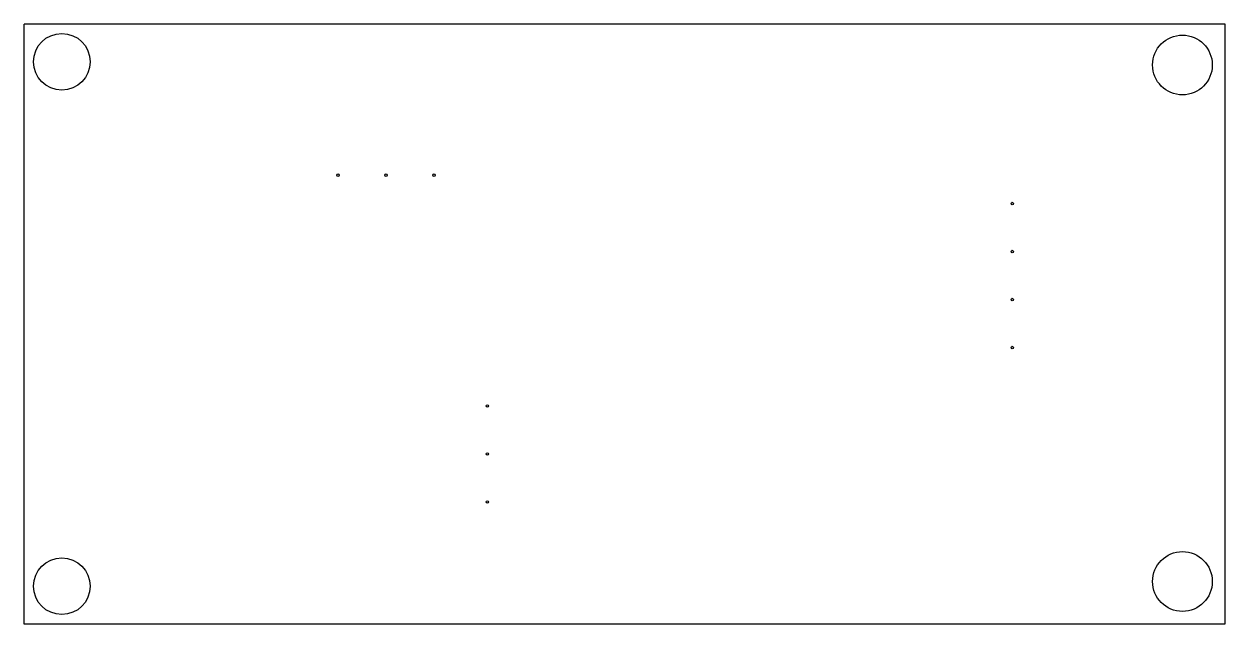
# Model space of a CAD drawing. Extents: x 0 to 63.5, y -31.8 to 0.
import ezdxf

# ---------------------------------------------------------------- set-up
doc = ezdxf.new("R2010")
doc.units = 0
doc.layers.add('BLACK', color=7, linetype='CONTINUOUS')
doc.layers.add('WHITE', color=7, linetype='CONTINUOUS')

msp = doc.modelspace()

# ---------------------------------------------------------------- linework, layer by layer
at = {"layer": 'BLACK'}
for centre in [(16.6, -8), (19.14, -8), (21.68, -8), (52.25, -9.5), (52.25, -12.04), (52.25, -14.58), (52.25, -17.12), (24.5, -20.21), (24.5, -22.75), (24.5, -25.29)]:
    msp.add_circle(centre, 0.0635, dxfattribs=at)
at = {"layer": 'WHITE', "linetype": 'CONTINUOUS'}
for p, q in [((0, 0), (63.5, 0)), ((0, -31.75), (0, 0)), ((63.5, 0), (63.5, -31.75)), ((63.5, -31.75), (0, -31.75))]:
    msp.add_line(p, q, dxfattribs=at)
at = {"layer": 'WHITE'}
for centre, radius in [((2, -2), 1.5), ((61.25, -2.168861), 1.581139), ((61.25, -29.5), 1.581139), ((2, -29.75), 1.5)]:
    msp.add_circle(centre, radius, dxfattribs=at)

doc.saveas('drawing.dxf')
